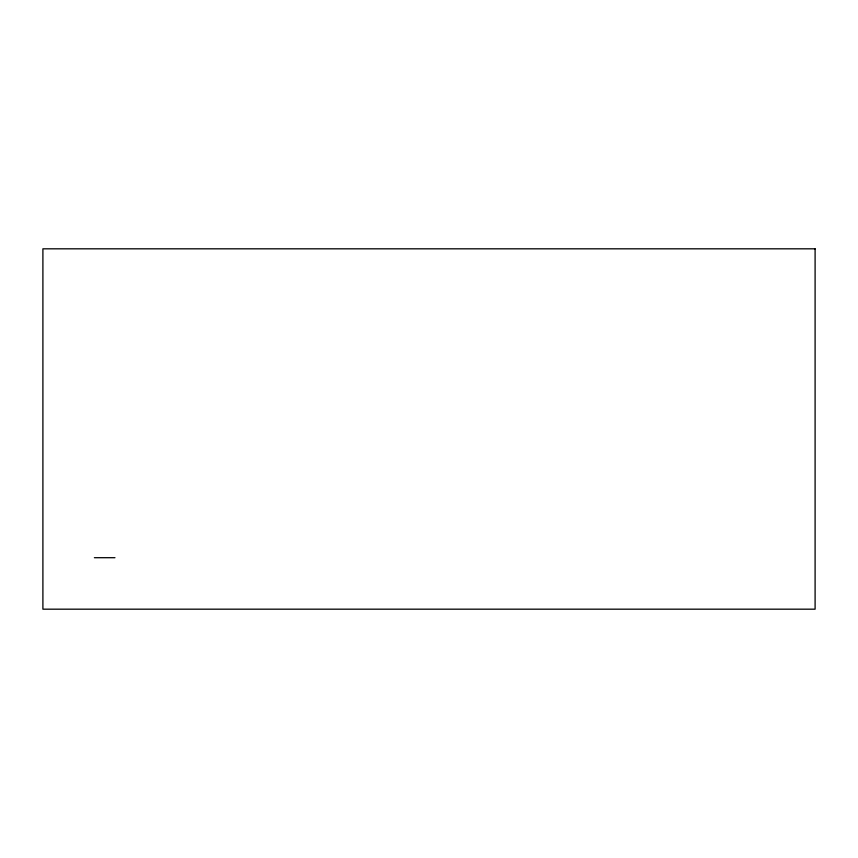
<?xml version="1.0" encoding="UTF-8"?>
<svg xmlns="http://www.w3.org/2000/svg" width="858" height="858" viewBox="0 0 858 858"><rect width="100%" height="100%" fill="white"/><g stroke="black" fill="none" stroke-linecap="round" stroke-linejoin="round"><path stroke-width="1.29" d="M94.38 557.7L114.972 557.7M815.1 248.82L42.9 248.82L42.9 609.18L815.1 609.18L815.1 248.82"/></g></svg>
